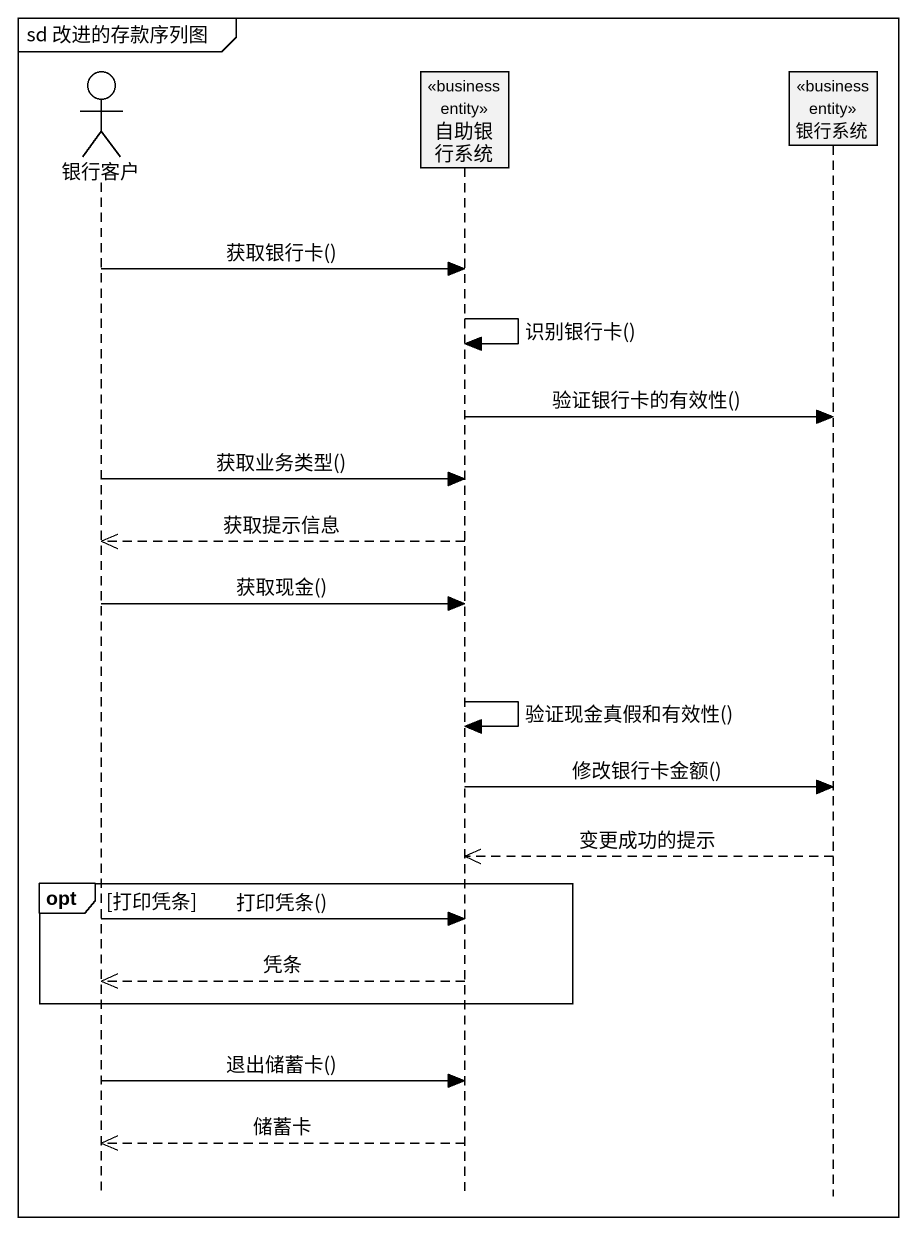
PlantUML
@startuml
mainframe sd 改进的存款序列图
hide footbox
actor 银行客户
participant 自助银行系统 <<business entity>>
participant 银行系统 <<business entity>>

银行客户 -> 自助银行系统 : 获取银行卡()
自助银行系统 -> 自助银行系统 : 识别银行卡()
自助银行系统 -> 银行系统 : 验证银行卡的有效性()
银行客户 -> 自助银行系统 : 获取业务类型()
自助银行系统 -->> 银行客户 : 获取提示信息
银行客户 -> 自助银行系统 : 获取现金()
自助银行系统 -> 自助银行系统 : 验证现金真假和有效性()
自助银行系统 -> 银行系统 : 修改银行卡金额()
银行系统 -->> 自助银行系统 : 变更成功的提示
opt 打印凭条
  银行客户 -> 自助银行系统 : 打印凭条()
  自助银行系统 -->> 银行客户 : 凭条
end
银行客户 -> 自助银行系统 : 退出储蓄卡()
自助银行系统 -->> 银行客户 : 储蓄卡
@enduml
